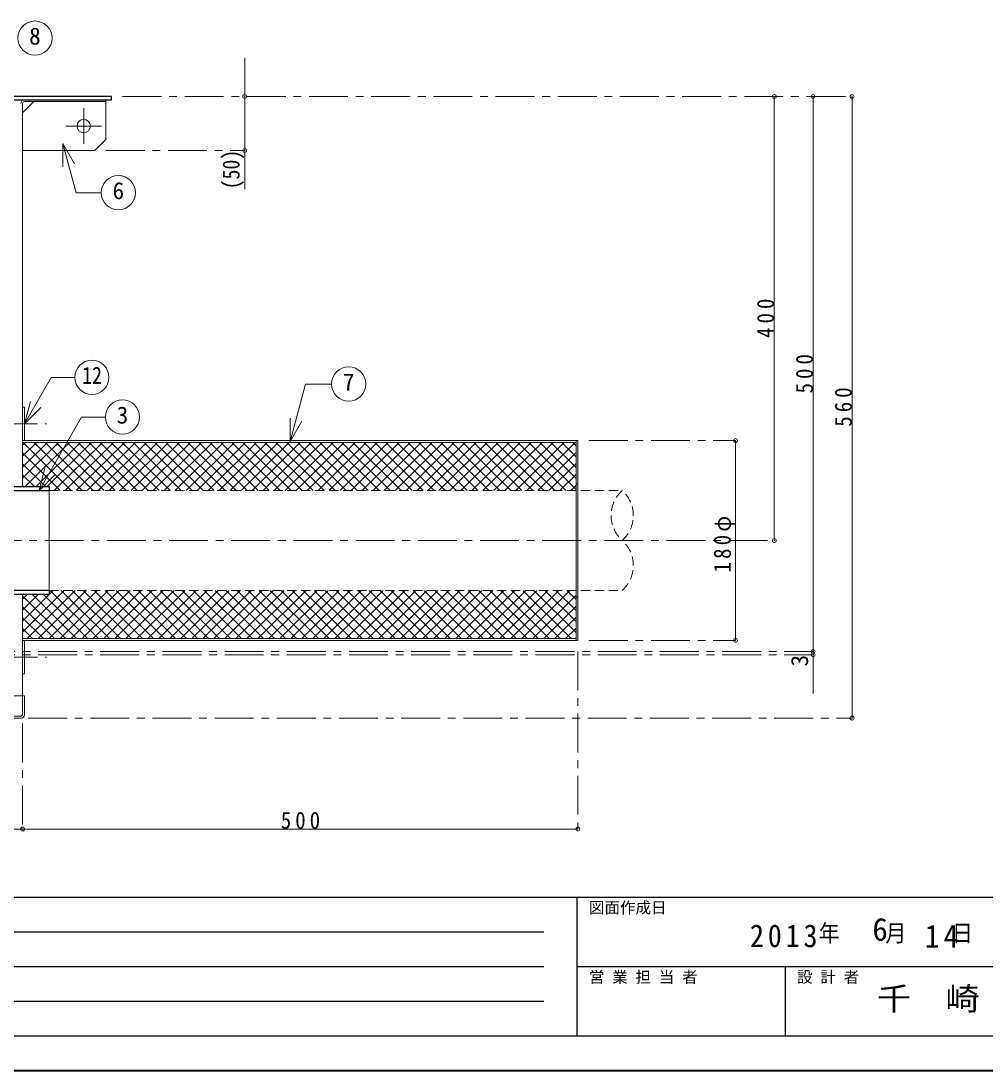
# Model space of a CAD drawing. Units: millimetres at full size, sheet at 1:7. Extents: x -1450 to 1385, y -937 to 1030.
# Drawn here: x -572 to 297, y -937 to 10 of the extents above; entities that cross this region are included whole.
import ezdxf
from ezdxf.enums import TextEntityAlignment as Align

# ---------------------------------------------------------------- set-up
doc = ezdxf.new("R2010")
doc.units = ezdxf.units.MM
doc.header["$LTSCALE"] = 7
doc.header["$PDMODE"] = 32
doc.header["$PDSIZE"] = 3.5
doc.linetypes.add('CHAIN1', pattern=[8, 5, -1, 1, -1])
doc.linetypes.add('DASHED1', pattern=[1.8, 1.2, -0.6])
doc.layers.add('0-0_ﾚｲﾔ1', color=4, linetype='Continuous', lineweight=9)
doc.styles.add('ＭＳ ゴシック', font='')
doc.styles.get('ＭＳ ゴシック').set_extended_font_data('MS Gothic')

msp = doc.modelspace()

# ---------------------------------------------------------------- linework, layer by layer
at = {"layer": '0-0_ﾚｲﾔ1'}
for p, q in [((-370.745, -142.145), (-370.745, -23.545)), ((-572.022, -61.545), (-571.241, -62.327)), ((-570.745, -73.145), (-560.745, -63.145)), ((-495.745, -97.145), (-495.745, -63.145)), ((106.255, -458.545), (106.255, -58.545)), ((141.255, -558.545), (141.255, -58.545)), ((176.255, -618.545), (176.255, -58.545)), ((-495.745, -97.145), (-505.745, -107.145)), ((-505.745, -107.145), (-570.745, -107.145)), ((71.255, -368.545), (71.255, -548.545)), ((-570.745, -402.454), (-538.437, -370.145)), ((-570.745, -392.554), (-548.336, -370.145)), ((-570.745, -382.655), (-558.236, -370.145)), ((-570.745, -372.755), (-568.135, -370.145)), ((-570.307, -370.145), (-526.907, -413.545)), ((-568.437, -410.045), (-528.537, -370.145)), ((-560.407, -370.145), (-517.007, -413.545)), ((-558.538, -410.045), (-518.638, -370.145)), ((-550.508, -370.145), (-507.108, -413.545)), ((-548.638, -410.045), (-508.738, -370.145)), ((-542.239, -413.545), (-498.839, -370.145)), ((-540.608, -370.145), (-497.208, -413.545)), ((-532.339, -413.545), (-488.939, -370.145)), ((-530.709, -370.145), (-487.309, -413.545)), ((-522.44, -413.545), (-479.04, -370.145)), ((-520.809, -370.145), (-477.409, -413.545)), ((-512.54, -413.545), (-469.14, -370.145)), ((-510.91, -370.145), (-467.51, -413.545)), ((-502.641, -413.545), (-459.241, -370.145)), ((-501.01, -370.145), (-457.61, -413.545)), ((-492.741, -413.545), (-449.341, -370.145)), ((-491.111, -370.145), (-447.711, -413.545)), ((-482.842, -413.545), (-439.442, -370.145)), ((-481.211, -370.145), (-437.811, -413.545)), ((-472.942, -413.545), (-429.542, -370.145)), ((-471.312, -370.145), (-427.912, -413.545)), ((-463.043, -413.545), (-419.643, -370.145)), ((-461.412, -370.145), (-418.012, -413.545)), ((-453.143, -413.545), (-409.743, -370.145)), ((-451.513, -370.145), (-408.113, -413.545)), ((-443.244, -413.545), (-399.844, -370.145)), ((-441.613, -370.145), (-398.213, -413.545)), ((-433.344, -413.545), (-389.944, -370.145)), ((-431.714, -370.145), (-388.314, -413.545)), ((-423.445, -413.545), (-380.045, -370.145)), ((-421.814, -370.145), (-378.414, -413.545)), ((-413.545, -413.545), (-370.145, -370.145)), ((-411.915, -370.145), (-368.515, -413.545)), ((-403.646, -413.545), (-360.246, -370.145)), ((-402.015, -370.145), (-358.615, -413.545)), ((-393.746, -413.545), (-350.346, -370.145)), ((-392.116, -370.145), (-348.716, -413.545)), ((-383.847, -413.545), (-340.447, -370.145)), ((-382.216, -370.145), (-338.816, -413.545)), ((-373.947, -413.545), (-330.547, -370.145)), ((-372.317, -370.145), (-328.917, -413.545)), ((-364.048, -413.545), (-320.648, -370.145)), ((-362.417, -370.145), (-319.017, -413.545)), ((-354.148, -413.545), (-310.748, -370.145)), ((-352.518, -370.145), (-309.118, -413.545)), ((-344.249, -413.545), (-300.849, -370.145)), ((-342.618, -370.145), (-299.218, -413.545)), ((-334.349, -413.545), (-290.949, -370.145)), ((-332.719, -370.145), (-289.319, -413.545)), ((-324.45, -413.545), (-281.05, -370.145)), ((-322.819, -370.145), (-279.419, -413.545)), ((-314.551, -413.545), (-271.151, -370.145)), ((-312.92, -370.145), (-269.52, -413.545)), ((-304.651, -413.545), (-261.251, -370.145)), ((-303.02, -370.145), (-259.62, -413.545)), ((-294.752, -413.545), (-251.352, -370.145)), ((-293.121, -370.145), (-249.721, -413.545)), ((-284.852, -413.545), (-241.452, -370.145)), ((-283.221, -370.145), (-239.821, -413.545)), ((-274.953, -413.545), (-231.553, -370.145)), ((-273.322, -370.145), (-229.922, -413.545)), ((-265.053, -413.545), (-221.653, -370.145)), ((-263.422, -370.145), (-220.022, -413.545)), ((-255.154, -413.545), (-211.754, -370.145)), ((-253.523, -370.145), (-210.123, -413.545)), ((-245.254, -413.545), (-201.854, -370.145)), ((-243.623, -370.145), (-200.223, -413.545)), ((-235.355, -413.545), (-191.955, -370.145)), ((-233.724, -370.145), (-190.324, -413.545)), ((-225.455, -413.545), (-182.055, -370.145)), ((-223.824, -370.145), (-180.424, -413.545)), ((-215.556, -413.545), (-172.156, -370.145)), ((-213.925, -370.145), (-170.525, -413.545)), ((-205.656, -413.545), (-162.256, -370.145)), ((-204.025, -370.145), (-160.625, -413.545)), ((-195.757, -413.545), (-152.357, -370.145)), ((-194.126, -370.145), (-150.726, -413.545)), ((-185.857, -413.545), (-142.457, -370.145)), ((-184.226, -370.145), (-140.826, -413.545)), ((-175.958, -413.545), (-132.558, -370.145)), ((-174.327, -370.145), (-130.927, -413.545)), ((-166.058, -413.545), (-122.658, -370.145)), ((-164.427, -370.145), (-121.027, -413.545)), ((-156.159, -413.545), (-112.759, -370.145)), ((-154.528, -370.145), (-111.128, -413.545)), ((-146.259, -413.545), (-102.859, -370.145)), ((-144.628, -370.145), (-101.228, -413.545)), ((-136.36, -413.545), (-92.96, -370.145)), ((-134.729, -370.145), (-91.329, -413.545)), ((-126.46, -413.545), (-83.06, -370.145)), ((-124.829, -370.145), (-81.429, -413.545)), ((-116.561, -413.545), (-73.161, -370.145)), ((-114.93, -370.145), (-72.345, -412.73)), ((-105.03, -370.145), (-72.345, -402.831)), ((-95.131, -370.145), (-72.345, -392.931)), ((-85.231, -370.145), (-72.345, -383.032)), ((-75.332, -370.145), (-72.345, -373.132)), ((-570.745, -379.606), (-536.806, -413.545)), ((-106.661, -413.545), (-72.345, -379.23)), ((-570.745, -389.506), (-550.206, -410.045)), ((-96.762, -413.545), (-72.345, -389.129)), ((-570.745, -399.405), (-560.105, -410.045)), ((-86.862, -413.545), (-72.345, -399.029)), ((-570.745, -409.305), (-570.005, -410.045)), ((-546.745, -413.506), (-546.706, -413.545)), ((-76.963, -413.545), (-72.345, -408.928)), ((-72.345, -407.545), (-72.345, -509.545)), ((-70.745, -407.545), (-70.745, -509.545)), ((-570.745, -541.047), (-533.244, -503.545)), ((-570.745, -531.147), (-543.143, -503.545)), ((-570.745, -521.248), (-556.543, -507.045)), ((-570.745, -511.348), (-566.442, -507.045)), ((-570.745, -508.3), (-532.099, -546.945)), ((-566.744, -546.945), (-523.344, -503.545)), ((-562.1, -507.045), (-522.2, -546.945)), ((-556.845, -546.945), (-513.445, -503.545)), ((-552.201, -507.045), (-512.301, -546.945)), ((-546.945, -546.945), (-503.545, -503.545)), ((-545.801, -503.545), (-502.401, -546.945)), ((-537.046, -546.945), (-493.646, -503.545)), ((-535.902, -503.545), (-492.502, -546.945)), ((-527.146, -546.945), (-483.746, -503.545)), ((-526.002, -503.545), (-482.602, -546.945)), ((-517.247, -546.945), (-473.847, -503.545)), ((-516.103, -503.545), (-472.703, -546.945)), ((-507.347, -546.945), (-463.947, -503.545)), ((-506.203, -503.545), (-462.803, -546.945)), ((-497.448, -546.945), (-454.048, -503.545)), ((-496.304, -503.545), (-452.904, -546.945)), ((-487.548, -546.945), (-444.148, -503.545)), ((-486.404, -503.545), (-443.004, -546.945)), ((-477.649, -546.945), (-434.249, -503.545)), ((-476.505, -503.545), (-433.105, -546.945)), ((-467.749, -546.945), (-424.349, -503.545)), ((-466.605, -503.545), (-423.205, -546.945)), ((-457.85, -546.945), (-414.45, -503.545)), ((-456.706, -503.545), (-413.306, -546.945)), ((-447.951, -546.945), (-404.551, -503.545)), ((-446.806, -503.545), (-403.406, -546.945)), ((-438.051, -546.945), (-394.651, -503.545)), ((-436.907, -503.545), (-393.507, -546.945)), ((-428.152, -546.945), (-384.752, -503.545)), ((-427.007, -503.545), (-383.607, -546.945)), ((-418.252, -546.945), (-374.852, -503.545)), ((-417.108, -503.545), (-373.708, -546.945)), ((-408.353, -546.945), (-364.953, -503.545)), ((-407.208, -503.545), (-363.808, -546.945)), ((-398.453, -546.945), (-355.053, -503.545)), ((-397.309, -503.545), (-353.909, -546.945)), ((-388.554, -546.945), (-345.154, -503.545)), ((-387.409, -503.545), (-344.009, -546.945)), ((-378.654, -546.945), (-335.254, -503.545)), ((-377.51, -503.545), (-334.11, -546.945)), ((-368.755, -546.945), (-325.355, -503.545)), ((-367.61, -503.545), (-324.21, -546.945)), ((-358.855, -546.945), (-315.455, -503.545)), ((-357.711, -503.545), (-314.311, -546.945)), ((-348.956, -546.945), (-305.556, -503.545)), ((-347.811, -503.545), (-304.411, -546.945)), ((-339.056, -546.945), (-295.656, -503.545)), ((-337.912, -503.545), (-294.512, -546.945)), ((-329.157, -546.945), (-285.757, -503.545)), ((-328.012, -503.545), (-284.612, -546.945)), ((-319.257, -546.945), (-275.857, -503.545)), ((-318.113, -503.545), (-274.713, -546.945)), ((-309.358, -546.945), (-265.958, -503.545)), ((-308.213, -503.545), (-264.813, -546.945)), ((-299.458, -546.945), (-256.058, -503.545)), ((-298.314, -503.545), (-254.914, -546.945)), ((-289.559, -546.945), (-246.159, -503.545)), ((-288.414, -503.545), (-245.014, -546.945)), ((-279.659, -546.945), (-236.259, -503.545)), ((-278.515, -503.545), (-235.115, -546.945)), ((-269.76, -546.945), (-226.36, -503.545)), ((-268.615, -503.545), (-225.215, -546.945)), ((-259.86, -546.945), (-216.46, -503.545)), ((-258.716, -503.545), (-215.316, -546.945)), ((-249.961, -546.945), (-206.561, -503.545)), ((-248.816, -503.545), (-205.416, -546.945)), ((-240.061, -546.945), (-196.661, -503.545)), ((-238.917, -503.545), (-195.517, -546.945)), ((-230.162, -546.945), (-186.762, -503.545)), ((-229.017, -503.545), (-185.617, -546.945)), ((-220.262, -546.945), (-176.862, -503.545)), ((-219.118, -503.545), (-175.718, -546.945)), ((-210.363, -546.945), (-166.963, -503.545)), ((-209.218, -503.545), (-165.818, -546.945)), ((-200.463, -546.945), (-157.063, -503.545)), ((-199.319, -503.545), (-155.919, -546.945)), ((-190.564, -546.945), (-147.164, -503.545)), ((-189.419, -503.545), (-146.019, -546.945)), ((-180.664, -546.945), (-137.264, -503.545)), ((-179.52, -503.545), (-136.12, -546.945)), ((-170.765, -546.945), (-127.365, -503.545)), ((-169.62, -503.545), (-126.22, -546.945)), ((-160.865, -546.945), (-117.465, -503.545)), ((-159.721, -503.545), (-116.321, -546.945)), ((-150.966, -546.945), (-107.566, -503.545)), ((-149.821, -503.545), (-106.421, -546.945)), ((-141.066, -546.945), (-97.666, -503.545)), ((-139.922, -503.545), (-96.522, -546.945)), ((-131.167, -546.945), (-87.767, -503.545)), ((-130.022, -503.545), (-86.622, -546.945)), ((-121.267, -546.945), (-77.867, -503.545)), ((-120.123, -503.545), (-76.723, -546.945)), ((-111.368, -546.945), (-72.345, -507.923)), ((-110.223, -503.545), (-72.345, -541.423)), ((-100.324, -503.545), (-72.345, -531.524)), ((-90.424, -503.545), (-72.345, -521.624)), ((-80.525, -503.545), (-72.345, -511.725)), ((-570.745, -518.199), (-541.999, -546.945)), ((-101.468, -546.945), (-72.345, -517.823)), ((-570.745, -528.099), (-551.898, -546.945)), ((-91.569, -546.945), (-72.345, -527.722)), ((-570.745, -537.998), (-561.798, -546.945)), ((-81.669, -546.945), (-72.345, -537.622)), ((141.255, -596.545), (141.255, -558.545)), ((-980.745, -718.545), (-570.745, -718.545)), ((-570.745, -718.545), (-70.745, -718.545))]:
    msp.add_line(p, q, dxfattribs=at)
at = {"layer": '0-0_ﾚｲﾔ1', "color": 5, "lineweight": 25}
for p, q in [((-490.745, -58.545), (-619.745, -58.545)), ((-631.789, -413.545), (-546.745, -413.545)), ((-628.745, -410.045), (-546.745, -410.045)), ((-546.745, -410.045), (-546.745, -413.545)), ((-546.745, -503.545), (-631.745, -503.545)), ((-628.745, -507.045), (-546.745, -507.045)), ((-546.745, -503.545), (-546.745, -507.045))]:
    msp.add_line(p, q, dxfattribs=at)
at = {"layer": '0-0_ﾚｲﾔ1', "color": 7, "lineweight": 18}
for p, q in [((-570.745, -64.745), (-570.745, -410.045)), ((-569.145, -63.145), (-495.745, -63.145)), ((-495.745, -63.145), (-495.745, -61.545)), ((-534.435, -100.969), (-523.935, -119.156)), ((-534.435, -100.969), (-534.435, -121.969)), ((-534.435, -100.969), (-522.595, -145.16)), ((-499.911, -145.16), (-522.595, -145.16)), ((-569.145, -353.545), (-544.906, -311.562)), ((-523.743, -311.562), (-544.906, -311.562)), ((-329.723, -369.236), (-315.877, -317.56)), ((-292.468, -317.56), (-315.877, -317.56)), ((-570.745, -338.545), (-569.145, -338.545)), ((-569.145, -353.545), (-563.71, -333.261)), ((-569.145, -338.545), (-569.145, -368.545)), ((-569.145, -353.545), (-554.296, -338.696)), ((-556.215, -414.083), (-517.688, -347.351)), ((-496.222, -347.351), (-517.688, -347.351)), ((-329.723, -369.236), (-329.723, -348.236)), ((-329.723, -369.236), (-319.223, -351.049)), ((-570.745, -368.545), (-70.745, -368.545)), ((-72.345, -368.545), (-72.345, -407.545)), ((-70.745, -368.545), (-70.745, -407.545)), ((-570.745, -370.145), (-72.345, -370.145)), ((-556.215, -414.083), (-550.78, -393.799)), ((-556.215, -414.083), (-541.366, -399.234)), ((-546.745, -413.545), (-546.745, -503.545)), ((-70.745, -407.545), (-72.345, -407.545)), ((-570.745, -507.045), (-570.745, -615.945)), ((-70.745, -509.545), (-72.345, -509.545)), ((-72.345, -509.545), (-72.345, -548.545)), ((-70.745, -509.545), (-70.745, -548.545)), ((-570.745, -546.945), (-72.345, -546.945)), ((-570.745, -548.545), (-70.745, -548.545)), ((-569.145, -548.545), (-569.145, -578.545)), ((-570.745, -578.545), (-569.145, -578.545)), ((-569.145, -598.545), (-570.745, -598.545)), ((-569.145, -615.945), (-569.145, -598.545)), ((-979.145, -616.945), (-571.745, -616.945)), ((-979.145, -618.545), (-571.745, -618.545))]:
    msp.add_line(p, q, dxfattribs=at)
at = {"layer": '0-0_ﾚｲﾔ1', "linetype": 'CHAIN1'}
for p, q in [((-480.745, -58.545), (176.255, -58.545)), ((-515.745, -101.145), (-515.745, -69.145)), ((-499.745, -85.145), (-531.745, -85.145)), ((-495.745, -107.145), (-370.745, -107.145)), ((-592.345, -353.545), (-549.145, -353.545)), ((-60.745, -368.545), (71.255, -368.545)), ((-662.789, -458.545), (106.255, -458.545)), ((-60.745, -548.545), (71.255, -548.545)), ((-612.745, -558.545), (141.255, -558.545)), ((-612.745, -561.545), (141.255, -561.545)), ((-592.345, -563.545), (-549.145, -563.545)), ((-70.745, -558.545), (-70.745, -718.545)), ((-570.745, -623.545), (-570.745, -718.545)), ((-565.745, -618.545), (176.255, -618.545))]:
    msp.add_line(p, q, dxfattribs=at)
at = {"layer": '0-0_ﾚｲﾔ1', "linetype": 'DASHED1'}
for p, q in [((-546.745, -413.545), (-30.745, -413.545)), ((-546.745, -503.545), (-30.745, -503.545)), ((-570.745, -598.545), (-980.745, -598.545))]:
    msp.add_line(p, q, dxfattribs=at)
at = {"layer": '0-0_ﾚｲﾔ1', "color": 6, "lineweight": 25}
for p, q in [((-1418.245, -780.045), (1353.755, -780.045)), ((-71.245, -905.045), (-71.245, -780.045)), ((-751.245, -811.295), (-101.245, -811.295)), ((-101.245, -842.545), (-751.245, -842.545)), ((1353.755, -842.545), (-71.245, -842.545)), ((116.255, -905.045), (116.255, -842.545)), ((-101.245, -873.795), (-751.245, -873.795)), ((1353.755, -905.045), (-1418.245, -905.045))]:
    msp.add_line(p, q, dxfattribs=at)
at = {"layer": '0-0_ﾚｲﾔ1', "color": 1, "lineweight": 40}
msp.add_line((1385.255, -936.545), (-1449.745, -936.545), dxfattribs=at)
at = {"layer": '0-0_ﾚｲﾔ1', "color": 5, "lineweight": 25}
msp.add_lwpolyline([(-619.745, -61.545), (-490.745, -61.545), (-490.745, -58.545)], dxfattribs=at)
at = {"layer": '0-0_ﾚｲﾔ1', "color": 7, "lineweight": 18}
for centre in [(-559.649, -5.884), (-484.511, -145.16), (-508.343, -311.562), (-277.068, -317.56), (-480.822, -347.351)]:
    msp.add_circle(centre, 15.4, dxfattribs=at)
at = {"layer": '0-0_ﾚｲﾔ1'}
msp.add_circle((-515.745, -85.145), 6, dxfattribs=at)
at = {"layer": '0-0_ﾚｲﾔ1', "color": 7, "lineweight": 18}
for centre, radius, start, end in [((-569.145, -64.745), 3.2, 90, 180), ((-569.145, -64.745), 1.6, 90, 180), ((-573.345, -614.345), 2.6, 270, 0), ((-571.745, -615.945), 1, 270, 0), ((-571.745, -615.945), 2.6, 270, 0)]:
    msp.add_arc(centre, radius, start, end, dxfattribs=at)
at = {"layer": '0-0_ﾚｲﾔ1', "linetype": 'DASHED1'}
for centre, start, end in [((-10.433, -436.045), 132.07502, 227.92498), ((-51.058, -436.045), 312.07502, 47.92498), ((-51.058, -481.045), 312.07502, 47.92498)]:
    msp.add_arc(centre, 30.312, start, end, dxfattribs=at)
at = {"layer": '0-0_ﾚｲﾔ1'}
for p in [(-370.745, -58.545), (106.255, -58.545), (141.255, -58.545), (176.255, -58.545), (-370.745, -107.145), (71.255, -368.545), (106.255, -458.545), (71.255, -548.545), (141.255, -558.545), (141.255, -561.545), (176.255, -618.545), (-570.745, -718.545), (-70.745, -718.545)]:
    msp.add_point(p, dxfattribs=at)

# ---------------------------------------------------------------- texts
at = {"layer": '0-0_ﾚｲﾔ1', "color": 7, "style": 'ＭＳ ゴシック'}
for s, height, p in [('8', 15.4, (-564.899, -16.384)), ('6', 15.4, (-489.761, -155.66)), ('7', 15.4, (-282.318, -328.06)), ('3', 15.4, (-486.072, -357.851)), ('図面作成日', 10.26, (-60.745, -797.545)), ('6', 20.53, (194.555, -825.295)), ('営 業 担 当 者', 10.26, (-60.745, -860.045)), ('設 計 者', 10.26, (126.755, -860.045))]:
    msp.add_text(s, height=height, dxfattribs=at).set_placement(p, align=Align.BOTTOM_LEFT)
at = {"layer": '0-0_ﾚｲﾔ1', "color": 7, "style": 'ＭＳ ゴシック', "width": 0.85}
msp.add_text('(50)', height=15.4, rotation=90, dxfattribs=at).set_placement((-370.745, -142.145), align=Align.BOTTOM_LEFT)
at = {"layer": '0-0_ﾚｲﾔ1', "color": 7, "style": 'ＭＳ ゴシック'}
for s, height, width, p in [('12', 15.4, 0.85, (-517.093, -322.062)), ('千\u3000崎', 20.53, 1.1, (198.755, -887.795))]:
    msp.add_text(s, height=height, dxfattribs=dict(at, width=width)).set_placement(p, align=Align.BOTTOM_LEFT)
msp.add_text('3', height=15.4, rotation=90, dxfattribs=at).set_placement((141.255, -572.045), align=Align.BOTTOM_LEFT)
at = {"layer": '0-0_ﾚｲﾔ1', "color": 7, "char_height": 15.4, "attachment_point": 7, "rotation": 90, "style": 'ＭＳ ゴシック'}
for s, insert in [('\\T1.38;\\W0.9;400', (106.255, -276.045)), ('\\T1.38;\\W0.9;500', (141.255, -326.045)), ('\\T1.38;\\W0.9;560', (176.255, -356.045)), ('\\T1.3;\\W0.9;180φ', (71.255, -487.42))]:
    msp.add_mtext(s, dxfattribs=dict(at, insert=insert))
at = {"layer": '0-0_ﾚｲﾔ1', "color": 7, "attachment_point": 7, "style": 'ＭＳ ゴシック'}
for s, insert, char_height in [('\\T1.38;\\W0.9;500', (-338.245, -718.545), 15.4), ('\\T1.27;\\W0.9;年\\~\\~\\~月\\~\\~\\~日', (146.255, -821.795), 15.4), ('\\T1.28;\\W0.9;2013', (84.305, -825.295), 20.53), ('\\T1.27;\\W0.95;14', (241.805, -825.295), 20.53)]:
    msp.add_mtext(s, dxfattribs=dict(at, insert=insert, char_height=char_height))

doc.saveas('drawing.dxf')
